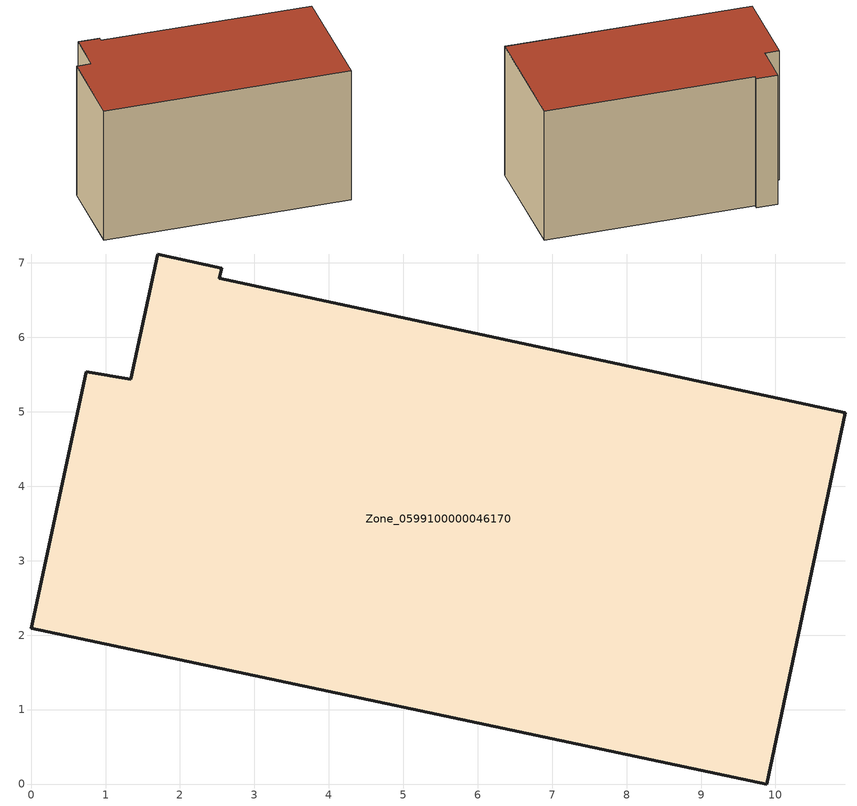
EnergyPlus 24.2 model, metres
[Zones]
Zone_0599100000046170
 floor ground (C_G): 9.88,0 0,2.09 0.74,5.54 1.34,5.44 1.7,7.12 2.56,6.93 2.53,6.79 10.94,4.99 z0
 wall outside (C_F): 0,2.09 9.88,0 10.94,4.99 2.53,6.79 2.56,6.93 1.7,7.12 1.34,5.44 0.74,5.54 0,2.09 z0:5.86
 roof outside (C_R): 2.56,6.93 1.7,7.12 1.34,5.44 0.74,5.54 0,2.09 9.88,0 10.94,4.99 2.53,6.79 z5.86
[BUILDING]
Pand.0599100000046170: North Axis=0; Terrain=City; Loads Convergence Tolerance Value=0.04; Temperature Convergence Tolerance Value=0.4; Solar Distribution=FullExterior; Maximum Number of Warmup Days=25; Minimum Number of Warmup Days=1
[Site:Location]
Rotterdam.The.Hague.AP_ZH_NLD Design_Conditions: Latitude=51.96; Longitude=4.45; Time Zone=1; Elevation=-4.5
[SITE:GROUNDTEMPERATURE:BUILDINGSURFACE]
18, 18, 18, 18, 18, 18, 18, 18, 18, 18, 18, 18
[MATERIAL] Thermal Absorptance=0.9; Solar Absorptance=0.7; Visible Absorptance=0.7
Name | Roughness | Thickness | Conductivity | Density | Specific Heat
G.TI.1975-1991 | MediumSmooth | 0.15 | 0.288461 | 540 | 1210
F.TI.1975-1991 | Rough | 0.3 | 0.230769 | 1920 | 840
R.TI.1975-1991 | MediumRough | 0.2 | 0.153846 | 1500 | 1000
[CONSTRUCTION]
C_G: G.TI.1975-1991
C_F: F.TI.1975-1991
C_R: R.TI.1975-1991
[ZONE]
Zone_0599100000046170: Type=1; Multiplier=1; Ceiling Height=Autocalculate; Volume=Autocalculate; Floor Area=autocalculate; Part of Total Floor Area=Yes
[ZONEINFILTRATION:DESIGNFLOWRATE]
Infil_Zone_0599100000046170: Zone or ZoneList or Space or SpaceList=Zone_0599100000046170; Schedule=AlwaysOn; Design Flow Rate Calculation Method=Flow/Area; Flow Rate per Floor Area=0.003; Constant Term Coefficient=1; Temperature Term Coefficient=0; Velocity Term Coefficient=0; Velocity Squared Term Coefficient=0
[HVACTEMPLATE:ZONE:IDEALLOADSAIRSYSTEM]
Zone_0599100000046170: Maximum Heating Supply Air Temperature=50; Minimum Cooling Supply Air Temperature=13; Maximum Heating Supply Air Humidity Ratio=0.0156; Minimum Cooling Supply Air Humidity Ratio=0.0077; Heating Limit=NoLimit; Cooling Limit=NoLimit; Dehumidification Control Type=ConstantSensibleHeatRatio; Cooling Sensible Heat Ratio=0.7; Dehumidification Setpoint=60; Humidification Control Type=None; Humidification Setpoint=30; Outdoor Air Method=None; Outdoor Air Flow Rate per Person=0.00944; Outdoor Air Flow Rate per Zone Floor Area=0; Outdoor Air Flow Rate per Zone=0; Demand Controlled Ventilation Type=None; Outdoor Air Economizer Type=NoEconomizer; Heat Recovery Type=None; Sensible Heat Recovery Effectiveness=0.7; Latent Heat Recovery Effectiveness=0.65
[ZONECONTROL:THERMOSTAT]
ThermostatControl_Zone_0599100000046170: Zone or ZoneList=Zone_0599100000046170; Control Type Schedule=DualSetpointControlType; Control 1=Thermostat_Zone_0599100000046170; Temperature Difference Between Cutout And Setpoint=0
[THERMOSTATSETPOINT:DUALSETPOINT]
Thermostat_Zone_0599100000046170: Heating Setpoint Temperature Schedule=HeatingSetpoint_Zone_0599100000046170; Cooling Setpoint Temperature Schedule=CoolingSetpoint_Zone_0599100000046170
[SCHEDULE:COMPACT]
HeatingSetpoint_Zone_0599100000046170: Through: 12/31, For: AllDays, Until: 24:00, 21
CoolingSetpoint_Zone_0599100000046170: Through: 12/31, For: AllDays, Until: 24:00, 24
DualSetpointControlType: Through: 12/31, For: AllDays, Until: 24:00, 4
AlwaysOn: Through: 12/31, For: AllDays, Until: 24:00, 1
